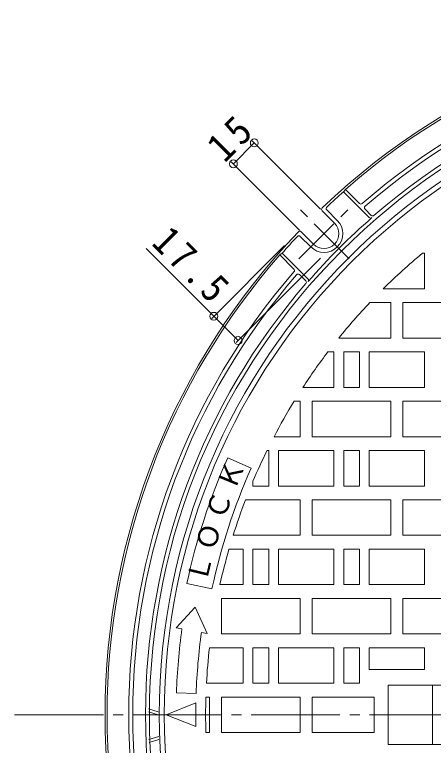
# Model space of a CAD drawing. Units: millimetres at full size, sheet at 1:5; details may follow other scales. Extents: x -844 to 950, y -675 to 704.
# Drawn here: x -843.7 to -631.3, y 298.5 to 669 of the extents above; entities that cross this region are included whole.
import ezdxf
from ezdxf.enums import TextEntityAlignment as Align

# ---------------------------------------------------------------- set-up
doc = ezdxf.new("R2010")
doc.units = ezdxf.units.MM
doc.header["$LTSCALE"] = 5
doc.header["$PDMODE"] = 32
doc.header["$PDSIZE"] = 4
doc.linetypes.add('CHAIN1', pattern=[8, 5, -1, 1, -1])
doc.linetypes.add('CHAIN2', pattern=[12, 9, -1, 1, -1])
for name, color, linetype, lineweight in [('0-0_通り芯', 2, 'CHAIN2', 9), ('0-1_躯体', 2, 'Continuous', 9), ('0-2_仕上', 3, 'Continuous', 9), ('0-4_その他', 7, 'Continuous', 9)]:
    doc.layers.add(name, color=color, linetype=linetype, lineweight=lineweight)
doc.styles.add('ＭＳ ゴシック', font='')
doc.styles.get('ＭＳ ゴシック').set_extended_font_data('MS Gothic')

msp = doc.modelspace()

# ---------------------------------------------------------------- linework, layer by layer
at = {"layer": '0-0_通り芯'}
msp.add_line((-843.724, 313.988), (-41.962, 313.988), dxfattribs=at)
at = {"layer": '0-1_躯体'}
for p, q in [((-675.989, 580.369), (-676.916, 579.174)), ((-663.851, 566.109), (-676.916, 579.174)), ((-668.853, 573.232), (-675.989, 580.369)), ((-681.492, 563.243), (-687.783, 569.535)), ((-680.077, 564.657), (-685.421, 570.002)), ((-662.827, 567.206), (-666.017, 570.397)), ((-693.512, 551.222), (-698.856, 556.567)), ((-692.098, 552.637), (-698.39, 558.928)), ((-709.224, 547.135), (-708.029, 548.061)), ((-702.087, 539.998), (-709.224, 547.135)), ((-694.964, 534.996), (-708.029, 548.061)), ((-696.061, 533.972), (-699.251, 537.162)), ((-775.839, 315.488), (-770.843, 313.988)), ((-775.828, 317.051), (-770.839, 315.553)), ((-775.608, 301.488), (-770.659, 302.988)), ((-775.546, 299.939), (-770.603, 301.438))]:
    msp.add_line(p, q, dxfattribs=at)
at = {"layer": '0-1_躯体', "linetype": 'CHAIN1'}
for p, q in [((-699.534, 545.2), (-674.055, 570.68)), ((-674.055, 545.2), (-699.534, 570.68))]:
    msp.add_line(p, q, dxfattribs=at)
at = {"layer": '0-1_躯体'}
for centre, radius, start, end in [((-442.843, 313.988), 355, 46.37589, 133.62411), ((-442.843, 313.988), 354, 48.80634, 131.19366), ((-442.843, 313.988), 343, 49.08412, 130.91588), ((-442.843, 313.988), 341, 49.13226, 130.86774), ((-442.843, 313.988), 334.5, 49.18776, 130.81224), ((-442.843, 313.988), 332.5, 0, 180), ((-442.843, 313.988), 327.5, 0, 180), ((-442.843, 313.988), 353.714, 131.43407, 133.29408), ((-687.076, 570.242), 1, 133.62535, 225), ((-684.714, 570.709), 1, 133.29257, 224.99849), ((-668.146, 573.939), 1, 225.00151, 310.91353), ((-665.31, 571.104), 1, 130.86687, 225), ((-662.12, 567.913), 1, 225, 310.81099), ((-442.843, 313.988), 334.342, 131.0672, 138.9328), ((-686.795, 557.94), 9.5, 225.00015, 44.99968), ((-686.795, 557.94), 7.5, 225.0002, 44.9998), ((-663.144, 566.816), 1, 225, 311.06915), ((-442.843, 313.988), 355, 136.37587, 179.99999), ((-442.843, 313.988), 353.714, 136.70589, 138.56593), ((-699.564, 555.86), 1, 45, 136.70908), ((-699.097, 558.221), 1, 45, 136.37457), ((-442.843, 313.988), 354, 138.80632, 180), ((-442.843, 313.988), 343, 139.08411, 180), ((-702.794, 539.291), 1, 319.08647, 44.99849), ((-699.958, 536.455), 1, 45, 139.13313), ((-442.843, 313.988), 341, 139.13225, 180), ((-696.768, 533.265), 1, 319.18901, 45), ((-695.671, 534.289), 1, 318.93085, 45), ((-442.843, 313.988), 334.5, 139.18776, 180), ((-442.843, 313.988), 355, 180.00001, 223.62413), ((-442.843, 313.988), 354, 180, 221.19368), ((-442.843, 313.988), 343, 180, 220.91589), ((-442.843, 313.988), 341, 180, 220.86775), ((-442.843, 313.988), 334.5, 180, 220.81224), ((-442.843, 313.988), 332.5, 180, 0), ((-442.843, 313.988), 327.5, 180, 0)]:
    msp.add_arc(centre, radius, start, end, dxfattribs=at)
at = {"layer": '0-2_仕上'}
for p, q in [((-635.843, 547.988), (-636.904, 547.988)), ((-635.843, 547.988), (-635.843, 529.988)), ((-635.843, 529.988), (-656.758, 529.988)), ((-652.843, 522.988), (-663.603, 522.988)), ((-652.843, 522.988), (-652.843, 504.988)), ((-652.843, 504.988), (-679.348, 504.988)), ((-606.843, 504.988), (-646.843, 504.988)), ((-681.843, 497.988), (-684.835, 497.988)), ((-681.843, 497.988), (-681.843, 479.988)), ((-676.843, 497.988), (-676.843, 479.988)), ((-668.843, 497.988), (-676.843, 497.988)), ((-663.843, 497.988), (-663.843, 479.988)), ((-635.843, 497.988), (-663.843, 497.988)), ((-681.843, 479.988), (-697.519, 479.988)), ((-698.843, 472.988), (-701.947, 472.988)), ((-698.843, 472.988), (-698.843, 454.988)), ((-652.843, 472.988), (-652.843, 454.988)), ((-698.843, 454.988), (-712.166, 454.988)), ((-652.843, 454.988), (-692.843, 454.988)), ((-606.843, 454.988), (-646.843, 454.988)), ((-714.843, 447.988), (-715.716, 447.988)), ((-709.843, 447.988), (-709.843, 429.988)), ((-681.843, 447.988), (-709.843, 447.988)), ((-676.843, 447.988), (-676.843, 429.988)), ((-668.843, 447.988), (-676.843, 447.988)), ((-663.843, 447.988), (-663.843, 429.988)), ((-635.843, 447.988), (-663.843, 447.988)), ((-735.634, 444.347), (-723.758, 439.059)), ((-722.843, 432.377), (-722.843, 429.988)), ((-698.843, 422.988), (-726.63, 422.988)), ((-698.843, 422.988), (-698.843, 404.988)), ((-652.843, 422.988), (-652.843, 404.988)), ((-698.843, 404.988), (-732.903, 404.988)), ((-652.843, 404.988), (-692.843, 404.988)), ((-606.843, 404.988), (-646.843, 404.988)), ((-727.843, 397.988), (-735.007, 397.988)), ((-727.843, 397.988), (-727.843, 379.988)), ((-722.843, 397.988), (-722.843, 379.988)), ((-714.843, 397.988), (-722.843, 397.988)), ((-709.843, 397.988), (-709.843, 379.988)), ((-681.843, 397.988), (-709.843, 397.988)), ((-676.843, 397.988), (-676.843, 379.988)), ((-668.843, 397.988), (-676.843, 397.988)), ((-663.843, 397.988), (-663.843, 379.988)), ((-635.843, 397.988), (-663.843, 397.988)), ((-756.339, 380.624), (-743.623, 377.921)), ((-727.843, 379.988), (-739.592, 379.988)), ((-698.843, 372.988), (-698.843, 354.988)), ((-652.843, 372.988), (-652.843, 354.988)), ((-761.814, 358.046), (-758.858, 357.525)), ((-749.003, 355.787), (-746.046, 355.266)), ((-698.843, 354.988), (-738.843, 354.988)), ((-652.843, 354.988), (-692.843, 354.988)), ((-606.843, 354.988), (-646.843, 354.988)), ((-727.843, 347.988), (-744.935, 347.988)), ((-727.843, 347.988), (-727.843, 329.988)), ((-722.843, 347.988), (-722.843, 329.988)), ((-714.843, 347.988), (-722.843, 347.988)), ((-709.843, 347.988), (-709.843, 329.988)), ((-681.843, 347.988), (-709.843, 347.988)), ((-676.843, 347.988), (-676.843, 329.988)), ((-668.843, 347.988), (-676.843, 347.988)), ((-635.843, 347.988), (-663.843, 347.988)), ((-663.843, 347.988), (-663.843, 336.988)), ((-635.843, 347.988), (-635.843, 336.988)), ((-635.843, 336.988), (-663.843, 336.988)), ((-727.843, 329.988), (-746.421, 329.988)), ((-598.343, 328.988), (-654.343, 328.988)), ((-654.343, 298.988), (-654.343, 328.988)), ((-631.843, 328.988), (-631.843, 298.988)), ((-761.648, 325.121), (-751.655, 324.772)), ((-744.843, 322.988), (-746.709, 322.988)), ((-744.843, 304.988), (-744.843, 322.988)), ((-698.843, 322.988), (-738.843, 322.988)), ((-738.843, 304.988), (-738.843, 322.988)), ((-698.843, 304.988), (-698.843, 322.988)), ((-661.343, 322.988), (-692.843, 322.988)), ((-692.843, 322.988), (-692.843, 304.988)), ((-661.343, 322.988), (-661.343, 304.988)), ((-766.843, 313.988), (-751.843, 319.988)), ((-751.843, 307.988), (-751.843, 319.988)), ((-766.843, 313.988), (-751.843, 307.988)), ((-744.843, 304.988), (-746.709, 304.988)), ((-698.843, 304.988), (-738.843, 304.988)), ((-661.343, 304.988), (-692.843, 304.988)), ((-598.343, 298.988), (-654.343, 298.988))]:
    msp.add_line(p, q, dxfattribs=at)
for points in [[(-606.843, 522.988), (-646.843, 522.988), (-646.843, 504.988)], [(-668.843, 497.988), (-668.843, 479.988), (-676.843, 479.988)], [(-635.843, 497.988), (-635.843, 479.988), (-663.843, 479.988)], [(-652.843, 472.988), (-692.843, 472.988), (-692.843, 454.988)], [(-606.843, 472.988), (-646.843, 472.988), (-646.843, 454.988)], [(-714.843, 447.988), (-714.843, 429.988), (-722.843, 429.988)], [(-681.843, 447.988), (-681.843, 429.988), (-709.843, 429.988)], [(-668.843, 447.988), (-668.843, 429.988), (-676.843, 429.988)], [(-635.843, 447.988), (-635.843, 429.988), (-663.843, 429.988)], [(-652.843, 422.988), (-692.843, 422.988), (-692.843, 404.988)], [(-606.843, 422.988), (-646.843, 422.988), (-646.843, 404.988)], [(-714.843, 397.988), (-714.843, 379.988), (-722.843, 379.988)], [(-681.843, 397.988), (-681.843, 379.988), (-709.843, 379.988)], [(-668.843, 397.988), (-668.843, 379.988), (-676.843, 379.988)], [(-635.843, 397.988), (-635.843, 379.988), (-663.843, 379.988)], [(-698.843, 372.988), (-738.843, 372.988), (-738.843, 354.988)], [(-652.843, 372.988), (-692.843, 372.988), (-692.843, 354.988)], [(-606.843, 372.988), (-646.843, 372.988), (-646.843, 354.988)], [(-761.814, 358.046), (-752.072, 368.514), (-746.046, 355.266)], [(-714.843, 347.988), (-714.843, 329.988), (-722.843, 329.988)], [(-681.843, 347.988), (-681.843, 329.988), (-709.843, 329.988)], [(-668.843, 347.988), (-668.843, 329.988), (-676.843, 329.988)]]:
    msp.add_lwpolyline(points, dxfattribs=at)
msp.add_circle((-442.843, 313.988), 325, dxfattribs=at)
for radius, start, end in [(304, 129.66971, 134.72224), (304, 136.56743, 141.07594), (304, 142.75218, 146.90337), (304, 148.46449, 152.36636), (304, 153.8457, 157.08047), (320.5, 156.00005, 168.00003), (307.5, 156.00006, 168.00005), (304, 158.98865, 162.58189), (304, 163.95955, 167.46094), (319, 172.15582, 178), (309, 172.22562, 178), (304, 173.57848, 176.98303), (304, 178.30345, 181.69653)]:
    msp.add_arc((-442.843, 313.988), radius, start, end, dxfattribs=at)
at = {"layer": '0-4_その他'}
for p, q in [((-732.782, 593.32), (-722.175, 603.927)), ((-723.236, 604.988), (-688.563, 570.314)), ((-733.842, 594.381), (-699.169, 559.708)), ((-777.059, 550.414), (-742.689, 516.044)), ((-743.749, 514.983), (-706.885, 551.847)), ((-731.447, 502.681), (-688.563, 545.566)), ((-742.689, 516.044), (-730.387, 503.742))]:
    msp.add_line(p, q, dxfattribs=at)
for p in [(-722.175, 603.927), (-732.782, 593.32), (-742.689, 516.044), (-730.387, 503.742)]:
    msp.add_point(p, dxfattribs=at)

# ---------------------------------------------------------------- texts
at = {"layer": '0-2_仕上', "color": 6, "style": 'ＭＳ ゴシック'}
for s, rotation, p in [('Ｋ', 67.5, (-729.237, 426.01)), ('Ｃ', 70.501, (-734.82, 410.802)), ('Ｏ', 73.499, (-739.599, 395.323)), ('Ｌ', 76.502, (-743.559, 379.614))]:
    msp.add_text(s, height=10.26, rotation=rotation, dxfattribs=at).set_placement(p, align=Align.BOTTOM_LEFT)
at = {"layer": '0-4_その他', "color": 2, "char_height": 14.66, "attachment_point": 7, "style": 'ＭＳ ゴシック'}
for s, insert, rotation in [('\\T1.27;\\W0.95;15', (-737.113, 593.232), 45), ('\\T1.28;\\W0.9;17.5', (-774.937, 552.535), 315)]:
    msp.add_mtext(s, dxfattribs=dict(at, insert=insert, rotation=rotation))

doc.saveas('drawing.dxf')
